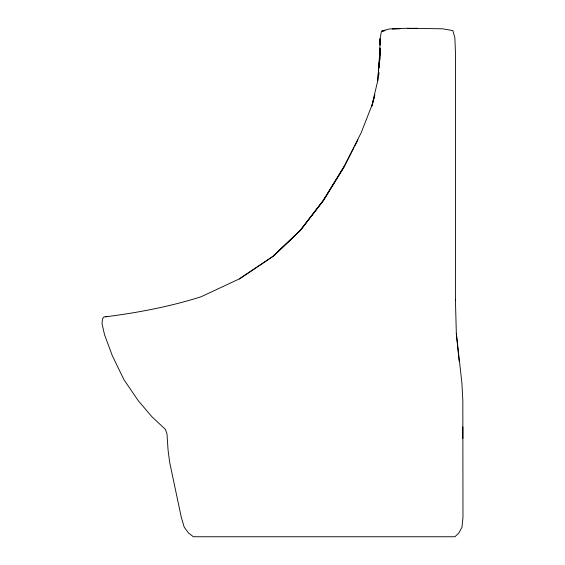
<?xml version="1.0" encoding="UTF-8"?>
<svg xmlns="http://www.w3.org/2000/svg" width="565" height="565" viewBox="0 0 565 565"><rect width="100%" height="100%" fill="white"/><g stroke="black" fill="none" stroke-linecap="round" stroke-linejoin="round"><path stroke-width="0.85" d="M462.834 438.44L462.834 426.907M379.963 50.991L379.652 60.582L379.955 50.158M379.645 60.617L379.68 57.242L379.489 60.681M273.029 256.439L300.375 230.301L323.208 200.526L344.219 166.237L361.204 132.683L371.996 105.104L377.759 80.731L379.68 56.811L380.111 38.639L381.389 31.513L382.251 30.856L389.603 28.935L406.546 28.271L442.586 28.801L452.826 30.588L454.867 37.862L455.545 54.869L455.411 300.185M379.68 56.811L379.963 48.131M379.963 48.202L379.489 60.427M380.153 44.875L380.323 39.635L380.139 44.896M379.955 49.141L377.759 80.731M380.111 44.797L380.323 38.717L380.323 39.974M378.67 75.286L378.818 72.708M379.101 67.553L379.39 62.397M378.67 75.216L378.818 72.603M379.101 67.39L379.39 62.171M371.883 106.248L374.249 97.102M372.024 105.62L374.849 94.722M344.452 166.265L353.944 147.691M354.785 146.06L357.899 139.951M239.419 278.997L273.262 256.242L300.312 230.485L323.321 200.639L344.572 166.061L323.399 200.455L300.333 230.329L272.987 256.319L238.988 279.054L201.175 296.738C169.472 306.781 136.758 312.939 103.812 317.022L102.512 318.921L102.025 323.667L104.539 334.713L112.258 355.533L123.954 379.715L138.397 400.846L151.851 416.666L165.383 429.365L166.979 433.856L168.073 450.128L169.613 462.092L181.294 517.314L184.225 527.18L188.47 532.979L193.371 536.75L454.924 536.75L458.879 532.979L461.986 527.18L462.975 517.314L462.834 400.451L461.909 383.091L456.336 333.597L455.411 299.337M384.772 30.616L382.251 30.856M105.528 316.661L107.272 316.548M392.329 28.992L400.126 28.759M407.916 28.533L417.443 28.25M456.336 333.385L459.119 361.021M379.68 58.047L379.68 59.728M380.266 38.582L380.075 44.656L380.266 38.582M384.765 30.567L382.251 31.089L384.772 30.567"/></g></svg>
